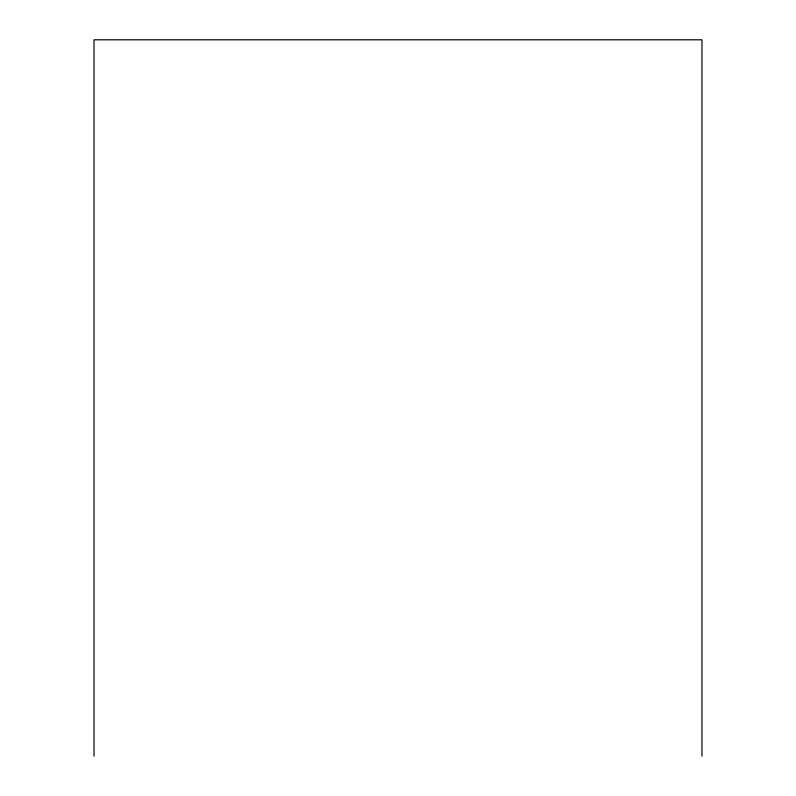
<?xml version="1.0" encoding="UTF-8"?>
<svg xmlns="http://www.w3.org/2000/svg" width="796" height="796" viewBox="0 0 796 796"><rect width="100%" height="100%" fill="white"/><g stroke="black" fill="none" stroke-linecap="round" stroke-linejoin="round"><path stroke-width="1.19" d="M701.972 756.2L701.972 39.8L94.028 39.8L94.028 756.2"/></g></svg>
